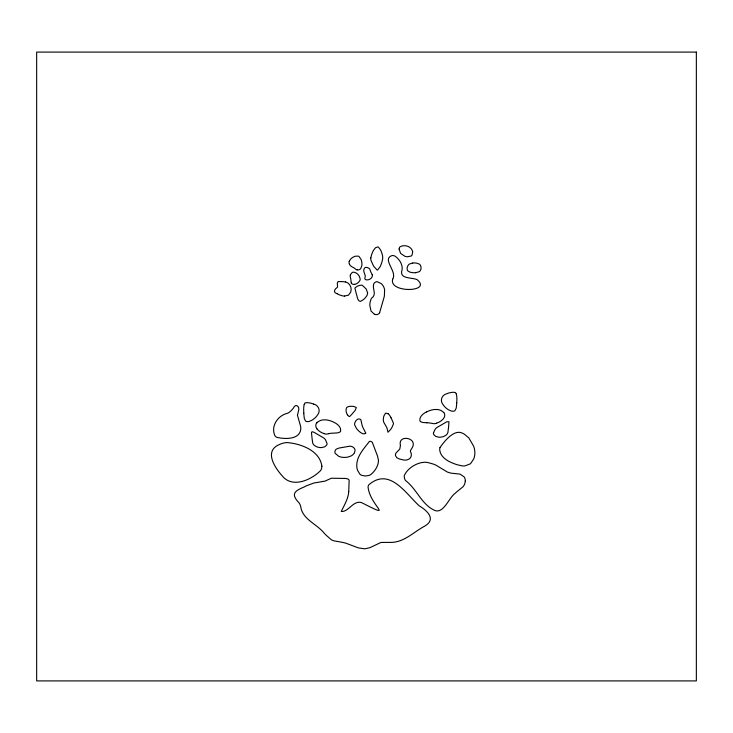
<?xml version="1.0" encoding="UTF-8"?>
<svg xmlns="http://www.w3.org/2000/svg" width="733" height="733" viewBox="0 0 733 733"><rect width="100%" height="100%" fill="white"/><g stroke="black" fill="none" stroke-linecap="round" stroke-linejoin="round"><path stroke-width="1.1" d="M456.824 402.838L456.219 408.098L454.973 410.59A2.73 2.73 0 0 1 453.874 411.213L451.656 411.176L448.642 409.866A17.922 17.922 0 0 1 444.977 407.007L444.555 406.568A14.917 14.917 0 0 1 443.071 404.653C439.608 400.749 441.816 394.876 446.773 393.74A19.177 19.177 0 0 1 453.443 392.265L455.285 392.512A1.191 1.191 0 0 1 455.614 392.76L456.201 394.024M304.342 404.387L304.928 403.132A1.191 1.191 0 0 1 305.258 402.875L307.09 402.646A19.177 19.177 0 0 1 313.751 404.158M349.274 261.195L350.695 259.07A10.583 10.583 0 0 1 355.322 256.211L358.263 256.129A3.207 3.207 0 0 1 358.996 256.458L361.149 259.546A13.735 13.735 0 0 1 361.845 265.603L360.718 268.644A3.702 3.702 0 0 1 357.163 269.863M379.621 312.679L383.606 298.872A28.175 28.175 0 0 0 384.367 296.013L384.614 289.7A11.114 11.114 0 0 0 381.261 283.598L377.074 281.664A3.986 3.986 0 0 0 373.601 284.257C372.263 288.967 377.064 294.62 371.613 298.166A8.484 8.484 0 0 0 370.916 299.485L370.11 302.271A17.711 17.711 0 0 0 369.817 305.414L371.026 311.03L374.481 314.347M354.406 452.728L355.01 450.795A3.638 3.638 0 0 0 354.332 448.367L353.581 447.561A5.864 5.864 0 0 0 350.631 446.25A4.92 4.92 0 0 0 349.742 446.195L338.875 448.092L336.291 449.155A3.463 3.463 0 0 0 335.201 453.361L338.701 456.283A13.231 13.231 0 0 0 342.613 457.319L343.145 457.374A16.694 16.694 0 0 0 347.992 457.016L350.786 456.073A8.036 8.036 0 0 0 354.451 452.756M443.483 418.57L444.235 417.37A4.783 4.783 0 0 0 444.546 413.98A3.692 3.692 0 0 0 443.758 412.532M316.793 422.914L317.371 422.336M385.43 413.403L383.9 415.941A14.77 14.77 0 0 0 383.341 419.441L383.359 420.559A5.543 5.543 0 0 0 383.826 422.355L386.804 427.623A8.375 8.375 0 0 1 387.106 428.677L388.023 432.25L390.625 429.465A50.54 50.54 0 0 0 392.036 427.229L393.392 424.123A3.747 3.747 0 0 0 393.419 423.133L391.001 417.636M426.569 411.882C423.289 413.531 419.111 416.646 419.927 420.806A2.052 2.052 0 0 0 420.513 421.622L422.703 422.483L426.817 422.758M436.63 423.234L435.365 423.573A6.432 6.432 0 0 1 433.313 423.619L431.774 423.308A26.342 26.342 0 0 0 426.817 422.794M328.769 433.679L327.22 433.991A6.432 6.432 0 0 1 325.168 433.945L323.904 433.606M354.69 284.404L356.229 283.891A9.74 9.74 0 0 0 358.574 282.232L359.876 280.537A3.445 3.445 0 0 0 360.178 278.998L359.427 276.552A9.703 9.703 0 0 0 357.695 274.224A7.541 7.541 0 0 0 354.772 272.383L353.031 272.181A1.897 1.897 0 0 0 352.298 272.465L351.528 273.235A10.748 10.748 0 0 0 350.374 275.003M412.752 263.019L409.463 264.017A4.425 4.425 0 0 0 408.382 265.016L407.878 265.795A6.762 6.762 0 0 0 407.136 268.15L407.264 269.946A2.675 2.675 0 0 0 407.823 270.88L409.665 272.016A14.807 14.807 0 0 0 415.519 272.694M415.529 272.768L419.34 271.668A3.555 3.555 0 0 0 419.991 271.063L420.806 269.506A5.846 5.846 0 0 0 420.962 266.885L420.769 266.088A4.032 4.032 0 0 0 419.148 263.999L416.381 263.083A15.063 15.063 0 0 0 412.752 263.028M344.565 295.995L348.477 295.179L350.695 292.128A7.88 7.88 0 0 0 345.445 281.811M437.537 409.5L434.339 409.509A23.172 23.172 0 0 0 426.597 411.928M353.535 406.394L356.046 407.337A0.935 0.935 0 0 1 356.247 407.768L355.276 410.132A26.965 26.965 0 0 1 354.048 411.662L352.591 413.357A27.332 27.332 0 0 0 351.794 414.347L349.769 416.408A1.255 1.255 0 0 1 348.981 416.417L347.387 414.851M345.39 282.022L343.585 281.701A28.12 28.12 0 0 0 341.459 281.573L338.078 281.609L337.308 283.075A5.946 5.946 0 0 0 337.418 284.386L337.546 286.759A2.437 2.437 0 0 1 337.281 287.409C334.523 289.104 332.709 292.421 337.006 293.713M313.77 404.112C318.727 405.239 320.935 411.121 317.471 415.025A14.917 14.917 0 0 1 315.987 416.93L315.566 417.379A17.922 17.922 0 0 1 311.901 420.238L308.886 421.548L306.669 421.585A2.73 2.73 0 0 1 305.56 420.953L304.314 418.461L303.719 413.21M387.931 413.779L386.227 413.174A1.613 1.613 0 0 0 385.43 413.403M443.749 412.542L443.172 411.964A10.454 10.454 0 0 0 437.537 409.518M317.059 428.942L316.308 427.742A4.783 4.783 0 0 1 315.996 424.352A3.692 3.692 0 0 1 316.784 422.904M349.513 264.265L349.412 264.063A3.72 3.72 0 0 1 349.256 261.186M351.272 282.846L350.86 279.713A7.559 7.559 0 0 0 350.75 279.016L350.182 276.286A3.115 3.115 0 0 1 350.42 275.031M372.227 274.811L370.953 272.181A7.211 7.211 0 0 1 370.696 271.604L369.789 269.139A2.456 2.456 0 0 0 368.91 268.241L368.259 267.921A8.411 8.411 0 0 0 366.637 267.417L365.492 267.453A1.613 1.613 0 0 0 365.08 267.637L364.319 268.434A4.755 4.755 0 0 0 364.118 272.474L365.291 275.718L364.832 278.613A1.063 1.063 0 0 0 364.942 279.026L366.134 279.85L367.966 279.85A6.881 6.881 0 0 0 370.477 278.769L370.898 278.439A3.711 3.711 0 0 0 372.291 274.802M317.371 422.336A10.454 10.454 0 0 1 323.006 419.89L326.194 419.872A23.172 23.172 0 0 1 333.946 422.3C337.281 423.83 341.413 427.046 340.607 431.178A2.052 2.052 0 0 1 340.02 431.984L337.84 432.855L333.717 433.13A26.342 26.342 0 0 0 328.76 433.624M323.94 433.487A14.239 14.239 0 0 1 317.013 428.979M303.883 413.183A29.155 29.155 0 0 1 304.149 404.35M347.46 414.805A9.098 9.098 0 0 1 346.068 409.381L346.498 407.951A2.336 2.336 0 0 1 347.305 407.062L348.661 406.549A14.358 14.358 0 0 1 353.535 406.439M388.114 413.586A12.763 12.763 0 0 1 390.918 417.673M443.52 418.607A14.239 14.239 0 0 1 436.593 423.115M456.393 393.988A29.155 29.155 0 0 1 456.659 402.82M379.721 312.744A4.077 4.077 0 0 1 374.526 314.246M357.154 269.9A3.244 3.244 0 0 1 356.339 269.634L354.241 268.049A4.865 4.865 0 0 0 353.654 267.664L352.747 267.215A7.385 7.385 0 0 1 349.43 264.32M354.653 284.294A3.088 3.088 0 0 1 351.18 282.911M344.547 296.159A17.803 17.803 0 0 1 337.033 293.649M378.494 460.443C378.384 465.794 375.177 470.815 371.219 474.233A8.787 8.787 0 0 1 368.745 475.506L365.327 476.01L361.653 475.323A5.864 5.864 0 0 1 359.912 474.178L357.667 470.54A15.567 15.567 0 0 1 356.87 467.599C355.652 456.998 363.834 448.926 369.395 441.403A2.923 2.923 0 0 1 372.318 442.365L377.513 456.054L378.494 460.443M400.429 445.444L399.778 449.054L396.04 452.967A3.747 3.747 0 0 0 395.508 455.56L396.745 457.685L399.054 458.858A16.511 16.511 0 0 0 400.026 459.151A15.384 15.384 0 0 0 401.501 459.472C407.713 461.698 413.769 457.978 410.398 451.253A3.445 3.445 0 0 1 410.617 450.3L412.138 447.854A9.923 9.923 0 0 0 412.826 446.47C416.463 437.299 397.662 434.513 400.429 445.444M311.479 432.791L311.873 436.456A36.503 36.503 0 0 1 312.02 438.105L312.679 442.915A5.837 5.837 0 0 0 314.503 445.527L316.629 446.754A11.737 11.737 0 0 0 321.796 447.561L324.811 446.773L326.762 444.949A2.969 2.969 0 0 0 327.083 443.703L325.47 439.727A11.948 11.948 0 0 0 323.849 438.032L314.365 432.497A25.921 25.921 0 0 0 313.678 432.158L312.029 431.71L311.479 432.791M392.696 279.172C388.389 293.273 432.772 292.385 416.995 279.557C411.552 277.257 398.587 279.246 402.151 269.607C402.738 264.356 399.384 259.299 395.298 256.303A5.965 5.965 0 0 0 393.85 255.716A7.202 7.202 0 0 0 392.292 255.496C381.206 258.914 397.634 271.412 392.696 279.172M348.743 491.66C348.257 498.788 344.281 505.165 341.23 511.478C348.468 512.294 353.288 499.979 361.552 502.609C395.728 519.972 369.872 505.907 368.058 486.932A4.435 4.435 0 0 1 368.91 484.724C389.635 467.013 405.596 493.428 419.294 505.889C426.982 510.498 436.666 519.166 424.783 526.083C414.429 531.562 405.441 541.055 393.374 542.273A41.689 41.689 0 0 1 388.939 542.383L380.968 542.447L369.826 547.725L364.777 548.806L358.428 547.918L346.159 543.3A39.839 39.839 0 0 0 341.981 542.255L333.863 540.817A11.224 11.224 0 0 1 331.389 539.763L326.359 535.411A109.153 109.153 0 0 0 324.389 533.441C317.013 523.866 302.262 519.56 300.677 506.301A17.601 17.601 0 0 0 299.247 503.122C290.699 494.234 294.125 491.101 304.03 487.051A56.34 56.34 0 0 1 306.651 485.713L313.852 483.02L325.003 481.114L331.38 478.228L345.738 478.457L348.074 479.034L349.146 480.115L348.743 491.66M433.46 433.001L433.46 433.34A2.969 2.969 0 0 0 433.771 434.577L435.732 436.401L438.737 437.198A11.737 11.737 0 0 0 443.905 436.364L446.04 435.155A5.837 5.837 0 0 0 447.872 432.552L448.514 427.733A36.503 36.503 0 0 1 448.669 426.093L448.953 421.75L446.864 421.787A25.921 25.921 0 0 0 446.168 422.135L436.685 427.66A11.948 11.948 0 0 0 435.072 429.355L433.46 433.001M399.1 249.11L400.594 253.38L404.79 256.238A10.968 10.968 0 0 0 407.521 256.752L411.158 256.019A3.225 3.225 0 0 0 411.937 255.286L412.697 252.134A5.956 5.956 0 0 0 412.148 250.219L411.259 248.835A8.375 8.375 0 0 0 407.062 246.077L405.853 245.821A10.674 10.674 0 0 0 401.821 246.041L400.062 246.81A2.254 2.254 0 0 0 399.476 247.516L399.1 249.11M297.451 415.199L300.649 426.524A14.303 14.303 0 0 1 300.695 429.767C299.082 439.983 284.138 439.186 276.515 437.253A6.111 6.111 0 0 1 274.838 435.521C270.532 425.946 278.128 415.199 287.858 413.174A13.533 13.533 0 0 0 289.288 412.23L290.167 411.515A21.871 21.871 0 0 0 292.275 409.435A19.095 19.095 0 0 0 293.347 408.116C295.591 402.747 300.42 406.714 298.349 411.295A13.194 13.194 0 0 1 297.974 413.091L297.451 415.199M367.636 292.998L367.022 295.491L365.107 298.065A18.078 18.078 0 0 1 362.331 300.319C358.758 303.728 357.273 298.139 356.824 295.445A41.873 41.873 0 0 0 356.357 293.979L354.946 288.307A1.906 1.906 0 0 1 355.166 287.794L357.145 286.31A15.091 15.091 0 0 1 359.821 285.375L361.58 285.155A2.41 2.41 0 0 1 362.368 285.366L366.225 289.013L367.636 292.998M321.897 466.197L321.677 467.993A8.255 8.255 0 0 1 320.651 470.513C312.139 479.144 295.216 487.454 284.413 478.255C276.314 469.935 262.68 451.555 279.355 444.537A22.228 22.228 0 0 1 282.626 443.318L283.744 443.034A19.965 19.965 0 0 1 287.079 442.567C300.924 443.685 319.725 450.52 321.897 466.197M365.712 433.066C363.999 435.301 360.306 432.479 358.767 431.013A21.559 21.559 0 0 1 356.421 428.356L354.653 424.911A3.83 3.83 0 0 1 354.644 423.656L354.827 422.914A7.22 7.22 0 0 1 356.165 420.467L357.182 419.533A3.454 3.454 0 0 1 358.813 418.928L360.297 419.258A1.741 1.741 0 0 1 360.874 419.853L362.175 425.635A25.124 25.124 0 0 0 364.328 430.198L365.712 433.066M370.816 257.879L370.788 258.227A7 7 0 0 0 370.944 260.206L372.932 264.778A46.509 46.509 0 0 0 373.922 266.565L377.101 270.001A1.209 1.209 0 0 0 377.651 269.955L380.189 266.601A36.677 36.677 0 0 0 381.737 262.661L382.562 259.372A11.545 11.545 0 0 0 382.589 256.11L382.241 254.415A24.565 24.565 0 0 0 380.482 249.806L378.457 247.158A1.933 1.933 0 0 0 377.742 246.948L375.543 247.727L373.573 250.182A28.193 28.193 0 0 0 371.53 254.928L370.816 257.879M465.308 481.04L464.759 483.743A9.914 9.914 0 0 1 462.835 486.923L457.163 491.522A26.874 26.874 0 0 0 455.156 493.318C448.724 497.716 443.172 515.391 433.67 509.911C421.273 503.727 416.5 488.728 405.477 480.5A7.77 7.77 0 0 1 404.277 475.607C407.502 467.966 417.773 461.836 426.093 462.266A50.998 50.998 0 0 1 428.823 462.798L433.34 464.081A29.577 29.577 0 0 1 435.979 465.18L447.423 472.079L451.079 473.17L459.994 474.095L464.062 476.798A6.478 6.478 0 0 1 465.162 479.245L465.308 481.04M440.029 447.561L439.873 448.156A6.936 6.936 0 0 0 439.718 450.044C440.579 457.245 447.817 461.341 453.993 463.623A77.945 77.945 0 0 0 457.117 464.731L462.367 465.922A14.184 14.184 0 0 0 464.942 465.895L470.458 463.787L473.72 458.977A16.996 16.996 0 0 0 474.792 451.29L474.553 449.531A20.359 20.359 0 0 0 473.628 446.177L468.854 437.94L464.465 434.248A25.884 25.884 0 0 0 461.9 432.956C453.727 429.373 444.125 441.559 440.029 447.561M696.35 52.089L36.65 52.089L36.65 680.911L696.35 680.911L696.35 52.089"/></g></svg>
